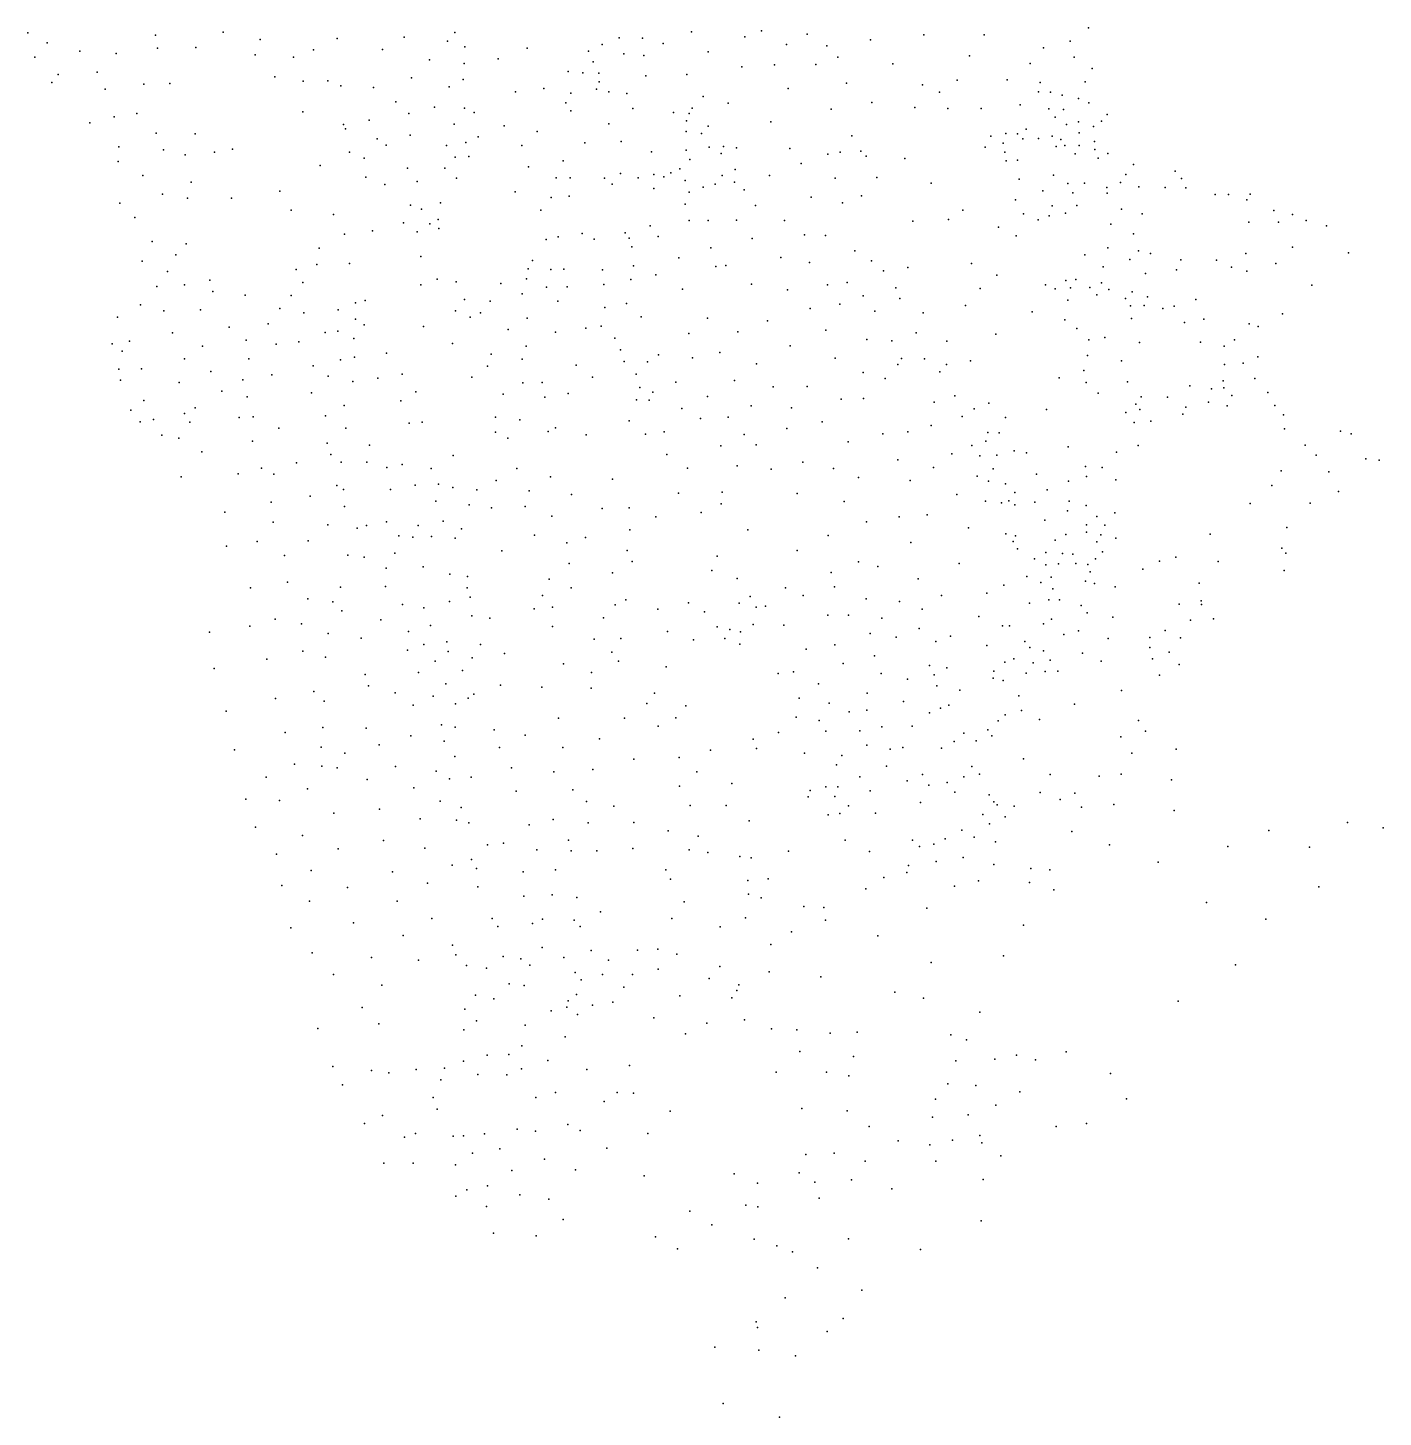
# Model space of a CAD drawing. Header units: inches. Extents: x 115422 to 116837, y 149903 to 152430.
# Drawn here: x 115604 to 116837, y 149903 to 151167 of the extents above; entities that cross this region are included whole.
import ezdxf

# ---------------------------------------------------------------- set-up
doc = ezdxf.new("R2010")
doc.units = ezdxf.units.IN
doc.header["$MEASUREMENT"] = 0
doc.layers.add('ElecationalPoint', color=7, linetype='Continuous')

msp = doc.modelspace()

# ---------------------------------------------------------------- linework, layer by layer
at = {"layer": 'ElecationalPoint'}
for p in [(116568.8, 151167), (115604.2, 151162.3), (115621.8, 151153.2), (115720.2, 151160.4), (115782, 151163.1), (115815.6, 151156.4), (115885.6, 151157.4), (115946.4, 151158.4), (115985.9, 151154.9), (115992.6, 151162.8), (116142, 151157.8), (116163.2, 151157.6), (116182, 151152.8), (116207.8, 151163.3), (116256.2, 151158.8), (116271.3, 151164.3), (116313, 151161.1), (116370.6, 151155.9), (116419.2, 151160.6), (116474, 151160.5), (116552, 151154.8), (115610.5, 151140.2), (115651.6, 151145.8), (115684.7, 151143.7), (115722.2, 151148.5), (115756.9, 151149), (115811.1, 151142.5), (115845.7, 151140.3), (115864.1, 151147), (115926.9, 151147.1), (116001.5, 151149.7), (116058.4, 151148.4), (116114.1, 151145.6), (116126.4, 151151.7), (116146.2, 151143.3), (116164.5, 151141.9), (116223, 151145.1), (116294.2, 151151.8), (116330.8, 151150.7), (116340.7, 151140.3), (116460.7, 151141.5), (116527.9, 151148.7), (116555.8, 151140.4), (115969.5, 151137.8), (116001, 151134.5), (116031.9, 151138.7), (116095.7, 151127.2), (116118.4, 151135.9), (116253.6, 151131.6), (116283.1, 151133.2), (116320.8, 151133.6), (116390.8, 151134.3), (116515.8, 151134.4), (116572.1, 151130.1), (115626.1, 151117.1), (115631.8, 151124.4), (115667.2, 151126.6), (115709.6, 151115.7), (115733.3, 151116.2), (115829, 151122.5), (115854.7, 151118.4), (115877.1, 151118.9), (115888.9, 151114.3), (115953.2, 151121.4), (116000.2, 151120.1), (116108.8, 151126.1), (116123.5, 151125.8), (116123.7, 151117.7), (116166.2, 151123.3), (116203.6, 151124.5), (116348.6, 151116.5), (116417.8, 151115.1), (116449.5, 151119.5), (116494.8, 151119.6), (116524.9, 151117.2), (116565.7, 151117.8), (115674.5, 151111.1), (115918.5, 151112.8), (115987.5, 151113.2), (116047.7, 151108.8), (116073.6, 151111.9), (116098, 151107.4), (116121.4, 151111.2), (116132.6, 151108.6), (116149.1, 151107.2), (116218.3, 151104.4), (116295.6, 151111.9), (116433.4, 151108.4), (116523.2, 151108.6), (116534.3, 151108.3), (116544.8, 151105.6), (116559.8, 151102.7), (115703.5, 151088.9), (115854.2, 151090.5), (115938.8, 151099.7), (115950.7, 151089), (115974.1, 151094.9), (116001.2, 151093.8), (116010.1, 151090), (116093.5, 151098.7), (116098, 151091.5), (116154.3, 151093.7), (116191.4, 151090.1), (116205.5, 151089), (116208.3, 151093.9), (116241.1, 151098.5), (116334.8, 151092.9), (116371.8, 151099.2), (116410.8, 151094.5), (116441, 151093.6), (116471.3, 151093.7), (116506.8, 151096.8), (116532.7, 151093.4), (116546, 151092.7), (116569.2, 151098.7), (115660.5, 151080.7), (115682.8, 151085.9), (115891.4, 151078.9), (115914.6, 151082.9), (115991.9, 151079.4), (116037.3, 151077.7), (116132.6, 151079.7), (116203.3, 151082.3), (116222.9, 151077.6), (116279.8, 151081.4), (116538.5, 151085.6), (116548.9, 151079.1), (116559.6, 151081.4), (116573.3, 151077.2), (116580.7, 151082), (116585.9, 151088.1), (115721, 151071.3), (115756.5, 151070.5), (115893.2, 151075.1), (115922, 151065.9), (115951.8, 151069.2), (116013.8, 151067.7), (116067.4, 151072.6), (116202.8, 151072.6), (116216.9, 151070.8), (116353.5, 151068.7), (116480, 151068.4), (116493.5, 151070.9), (116504.2, 151070.7), (116509.2, 151066.1), (116512.1, 151074.8), (116523.4, 151066.3), (116535.8, 151068.3), (116543.7, 151065.4), (116560.3, 151071.5), (116574.2, 151063.7), (115687.1, 151058.6), (115727.6, 151056), (115747.3, 151051.4), (115773.9, 151053.8), (115790.3, 151056.5), (115896.8, 151053.9), (115930.2, 151060.1), (115985, 151059.9), (116002.6, 151062.8), (116053.5, 151059.8), (116110.7, 151062.4), (116143.8, 151063.6), (116171.5, 151054.3), (116202.8, 151055.8), (116223.7, 151058.4), (116234.9, 151052.6), (116237, 151059.1), (116248.6, 151057.7), (116297.3, 151057.2), (116331.8, 151052), (116343.1, 151053.8), (116361.9, 151054.8), (116474.8, 151058.3), (116491.3, 151062.2), (116492.8, 151053.8), (116539.4, 151058.9), (116547.2, 151060), (116556.8, 151052.5), (116560.2, 151059.9), (116574.7, 151056.2), (116586.4, 151052.8), (115686.4, 151045.5), (115870.2, 151041.7), (115910.2, 151048.5), (115949.4, 151039.4), (115983.4, 151039.2), (115992.7, 151049.2), (116005.4, 151050), (116059.4, 151040.6), (116091.1, 151046.1), (116197.3, 151038.6), (116206.2, 151047.2), (116307.5, 151043.7), (116366.7, 151050.2), (116401.9, 151048.2), (116493.8, 151045.9), (116504.1, 151046.6), (116577.5, 151048.5), (116609.6, 151042.8), (115708.8, 151032.8), (115752.7, 151026.7), (115911.5, 151031), (115958.2, 151027.2), (115994.1, 151030.2), (116084.8, 151030.4), (116097.4, 151030.4), (116128.5, 151030.2), (116143.3, 151034.4), (116159.3, 151030.5), (116173.4, 151033.7), (116182.5, 151031.3), (116189, 151035.1), (116201.9, 151028), (116235.7, 151032.8), (116246.9, 151026.6), (116247.5, 151038.1), (116278.8, 151032.7), (116338.5, 151030.1), (116376.2, 151030.9), (116505.8, 151029.4), (116536.9, 151033.1), (116565.2, 151025.8), (116598, 151026.3), (116602.8, 151033.6), (116647.5, 151036.7), (116653.5, 151029.8), (115726.6, 151015.7), (115833.4, 151018.3), (115929, 151024.6), (116047.5, 151017.9), (116096.5, 151013.8), (116135.5, 151024.9), (116173.4, 151020.9), (116205.7, 151017.4), (116218.5, 151022), (116229.4, 151024.8), (116255.8, 151019.5), (116316.7, 151013.1), (116362.5, 151014.3), (116425.8, 151025.6), (116527.3, 151018.7), (116550, 151025.4), (116554.6, 151016.8), (116585.6, 151021.7), (116585.9, 151016.7), (116614.7, 151022.4), (116638.4, 151021.6), (116657.3, 151021.5), (116683.9, 151015.4), (116696, 151015.5), (116715.8, 151015.8), (115687.8, 151007.5), (115749.5, 151012.1), (115789.4, 151011.9), (115843.6, 151001.1), (115952.1, 151005.8), (115962.1, 151002.1), (115979.5, 151007.8), (116070.9, 151001.2), (116080.2, 151012.7), (116201.9, 151006.5), (116266.1, 151005.5), (116345.1, 151007.8), (116454.5, 151001), (116502.5, 151010.4), (116535.9, 151005.1), (116558.1, 151005.5), (116598.7, 151002.1), (116712.7, 151010.5), (116737.3, 151000.7), (115701.4, 150994.6), (115882.3, 150997.3), (115945.8, 150989.5), (115969.8, 150988.6), (115977.4, 150992.7), (116205.6, 150991.7), (116222.8, 150991.7), (116248.8, 150991.9), (116292.2, 150991.6), (116409.1, 150991.1), (116441.5, 150992.7), (116509.6, 150997.8), (116523, 150992.3), (116532.9, 150996), (116547.8, 150998.4), (116589.1, 150988.3), (116617.5, 150997.8), (116714.6, 150990.1), (116741.5, 150990.3), (116754.4, 150997.1), (116766.9, 150991.6), (115892.1, 150979.3), (115917.8, 150982.2), (115958.2, 150981.5), (115977.9, 150984.6), (116086.4, 150976.9), (116108.2, 150979.8), (116147.3, 150980.6), (116151, 150975.8), (116170.3, 150986.9), (116177.5, 150977.2), (116263, 150975.4), (116310.4, 150978.6), (116329.7, 150978.1), (116486.9, 150985.6), (116503, 150977.9), (116609.6, 150979.5), (116785.3, 150987), (115717.4, 150972.6), (115748.2, 150970.5), (115869.3, 150966.6), (116075.7, 150974.5), (116119.4, 150974.7), (116153.6, 150967.8), (116225.3, 150966.8), (116356.3, 150964.1), (116586.3, 150966.8), (116614.3, 150964.2), (116754.3, 150967.6), (115708.3, 150954.7), (115738.7, 150960.5), (115867.1, 150951.6), (115896.8, 150952.5), (115961.7, 150959.1), (116063.1, 150955.3), (116155, 150950.4), (116196.2, 150957.7), (116230, 150949.9), (116238.9, 150950.9), (116289.1, 150958), (116315.1, 150953.5), (116371.6, 150955.1), (116462.4, 150952.5), (116565.4, 150960.6), (116606.5, 150956.2), (116625.2, 150961.8), (116652.7, 150955.9), (116685.2, 150955.6), (116712, 150961.7), (116739.2, 150952.7), (116805.2, 150962.3), (115731.3, 150945.3), (115769.8, 150937.6), (115848.4, 150947.3), (115976.5, 150938.3), (116057.7, 150938.7), (116059.1, 150947.9), (116079.7, 150947.3), (116091.6, 150947.6), (116126.9, 150947), (116152.5, 150938.1), (116175.3, 150942.3), (116382.5, 150945.9), (116404.4, 150949), (116485.5, 150942), (116557.4, 150938.2), (116582, 150949.5), (116620.6, 150943.4), (116648.8, 150947), (116699, 150949.2), (116712.9, 150945.8), (115721.5, 150931.8), (115746.8, 150933.2), (115772.6, 150927.3), (115854.3, 150935.4), (115961.5, 150933.1), (115993.8, 150936), (116034.4, 150934.3), (116053.7, 150925.1), (116076, 150931.1), (116094.6, 150931.4), (116128, 150933.5), (116199.5, 150929.3), (116262.2, 150933.8), (116295, 150928.8), (116331.6, 150933.2), (116349.4, 150935.4), (116393.7, 150930.4), (116470.3, 150930), (116529.7, 150933.2), (116538.5, 150929.5), (116548.2, 150937.1), (116552.4, 150930.4), (116569.9, 150930.9), (116580.6, 150935), (116587.3, 150928.9), (116608.5, 150926.8), (116771.8, 150932.8), (115706.6, 150914.9), (115802, 150923.9), (115843.7, 150923.6), (115902.1, 150916.9), (115911, 150919.1), (116001.3, 150920), (116024.7, 150918.3), (116086.1, 150918.5), (116129.1, 150912.5), (116148.8, 150916.4), (116342.7, 150915.7), (116364, 150923.2), (116397.1, 150920.7), (116457, 150914.5), (116549.9, 150919.4), (116576.4, 150924.2), (116602.5, 150920.7), (116607, 150914.2), (116619.5, 150914.3), (116622.6, 150922.4), (116646.7, 150913.9), (116666.4, 150920), (115685.8, 150903.9), (115728, 150909.7), (115761.3, 150910.4), (115833.4, 150911.6), (115855.2, 150907.9), (115886.3, 150910.6), (115902.1, 150902), (115993.3, 150909.7), (116006.5, 150903.8), (116015.8, 150907.8), (116058.2, 150902.8), (116162, 150904), (116222.4, 150902.8), (116276.8, 150900.6), (116315.7, 150911.6), (116374.5, 150909.3), (116418.5, 150907.7), (116517.6, 150908.8), (116547.3, 150901.5), (116608, 150902.6), (116636.4, 150911.8), (116673.8, 150902), (116745.2, 150907), (115735.9, 150889.7), (115787.3, 150894.8), (115822.9, 150897.8), (115874.5, 150889.8), (115886, 150891.2), (115910, 150897), (115964.1, 150895.3), (116040.9, 150892.5), (116084, 150890.3), (116111.8, 150893.9), (116125.6, 150895.7), (116205.2, 150888.9), (116249.8, 150890.4), (116329.8, 150892), (116412.2, 150889.6), (116484.5, 150888.4), (116558.2, 150893.5), (116656.2, 150899.1), (116714.9, 150897.8), (116723.2, 150895.2), (115680.9, 150879.7), (115696.7, 150882.1), (115763, 150877.3), (115802.8, 150882.9), (115830.1, 150879.4), (115850.7, 150881.4), (115900.7, 150884.3), (115990.3, 150879.8), (116057.3, 150877.5), (116138, 150884.8), (116143.2, 150874.2), (116297.5, 150877.7), (116367.1, 150883.4), (116389.9, 150882.3), (116440.1, 150881.9), (116569.2, 150883.1), (116583.7, 150885.3), (116615.3, 150880.8), (116670.7, 150881), (116692.3, 150877.5), (116701.7, 150883.3), (115690.1, 150873), (115746.8, 150865.9), (115805.3, 150865.9), (115888.6, 150864.9), (115901.2, 150867.4), (115930.5, 150871.2), (116025.5, 150870.1), (116053.8, 150865.7), (116146.4, 150863.4), (116167.8, 150863.2), (116177.9, 150869.6), (116208.6, 150866.7), (116233.6, 150871.8), (116338.5, 150866.6), (116398.6, 150866.2), (116419.7, 150865.9), (116461.6, 150864), (116567.9, 150869), (116598.9, 150864.1), (116709.6, 150861.9), (116722.9, 150867.8), (115686.9, 150856.5), (115707.6, 150856.8), (115770.7, 150854.3), (115826, 150851.3), (115863.6, 150859.7), (115877.4, 150850.3), (115944.6, 150852.1), (116007.9, 150849.2), (116022.2, 150859.3), (116102.9, 150860.3), (116117.8, 150849.2), (116157.6, 150852), (116266.9, 150861.3), (116363.9, 150853.4), (116395.3, 150860.9), (116433.6, 150854), (116439.8, 150860.8), (116564.6, 150855.2), (116692.6, 150860.9), (115688.4, 150846.4), (115741.7, 150844.4), (115780.5, 150836.6), (115799.6, 150846.9), (115899.8, 150845.4), (115922.6, 150848.3), (116054.4, 150844.2), (116072.1, 150844.5), (116160.9, 150840), (116193.6, 150844.6), (116247, 150846.1), (116282, 150840.6), (116313.1, 150840.9), (116383.8, 150848), (116542.1, 150848.7), (116566.6, 150844.3), (116604.4, 150845), (116660.9, 150841.5), (116680.6, 150838.5), (116691.2, 150845.8), (116691.8, 150839.6), (116720, 150847.9), (115709.6, 150827.9), (115803.8, 150831.5), (115862.1, 150834.9), (115892, 150823.6), (115943.5, 150827.8), (115957.2, 150836), (116036.4, 150833.8), (116074.5, 150831.1), (116095.6, 150834.5), (116157.7, 150828.6), (116169.2, 150828.3), (116172.5, 150835.7), (116222.4, 150831.8), (116343.9, 150829.2), (116364.1, 150829.9), (116428.6, 150826.4), (116447.1, 150832.3), (116478.3, 150825.7), (116577.7, 150834.8), (116611.7, 150824.8), (116616.7, 150831.3), (116640.6, 150831.1), (116677.9, 150826.4), (116699.1, 150832.7), (116731.8, 150835.4), (116738.3, 150823.6), (115697.9, 150819.2), (115746.8, 150816.3), (115756.3, 150821.3), (115796.5, 150812.6), (115809, 150813.2), (115875, 150814), (116029.5, 150812.9), (116199.1, 150820.7), (116216, 150811.6), (116241.2, 150812.9), (116262, 150823.1), (116298.6, 150821.5), (116454, 150813.4), (116464.9, 150820.6), (116493.2, 150812.5), (116530.6, 150819.7), (116602.9, 150817.1), (116615.6, 150819.9), (116654.6, 150815.7), (116657.2, 150822), (116694.8, 150823.3), (116746, 150815), (115706.5, 150808.5), (115718.6, 150810.7), (115751.7, 150808.3), (115832.6, 150802.8), (115893.4, 150803), (115951, 150807.3), (115962.8, 150808.2), (116029.5, 150799.2), (116051.7, 150810.4), (116077.5, 150799.8), (116084.2, 150803.3), (116151.2, 150809.4), (116183, 150799.6), (116294.6, 150802.5), (116326.7, 150808.7), (116404.6, 150799.5), (116425.8, 150805.3), (116477.2, 150798.8), (116487.6, 150798.6), (116610.2, 150808), (116625.6, 150809.2), (116747, 150802.3), (116797.9, 150800.1), (115726, 150796.6), (115741.4, 150793.9), (115808.6, 150791.1), (115876.4, 150789.3), (115915, 150787.4), (116040.6, 150793.8), (116112, 150796.7), (116165.8, 150797.3), (116234.3, 150786.9), (116255.7, 150797), (116266.5, 150787.8), (116350.1, 150790.3), (116381.9, 150797.8), (116462.6, 150787.1), (116475.3, 150791.2), (116550.3, 150786), (116613.9, 150787.2), (116765.9, 150787.4), (116807.6, 150797.7), (115762.5, 150781.3), (115879.7, 150779), (115991, 150778), (116185.3, 150779), (116395.3, 150774.2), (116444.6, 150779.4), (116470, 150777.7), (116485.3, 150778.2), (116501.2, 150782.4), (116512.4, 150780.5), (116594.4, 150781.1), (116775.7, 150778.4), (116821, 150775), (116833, 150773.9), (115795.6, 150761.4), (115816.7, 150766.5), (115827.9, 150761), (115848.6, 150771.3), (115889.3, 150772), (115912.4, 150772), (115930.6, 150767.1), (115944.6, 150769.9), (115971.1, 150766.3), (116048.9, 150766.1), (116204.1, 150766.6), (116249.2, 150768.7), (116280.1, 150765.5), (116309, 150771.9), (116337, 150766.3), (116427.9, 150767.2), (116482, 150765.9), (116521.4, 150760.9), (116566.1, 150768.1), (116581.1, 150767.2), (116744.1, 150764.1), (116787.5, 150763.1), (115743.8, 150758.6), (115885.3, 150750.6), (115956.5, 150750.9), (115977.6, 150752), (115990.7, 150748.8), (116030, 150755.2), (116079.5, 150758.7), (116136, 150756.4), (116359.6, 150757.9), (116406.5, 150755.2), (116467.6, 150759.3), (116478, 150754.6), (116493.3, 150752.3), (116550.5, 150754.6), (116567, 150759), (116593.7, 150756), (116735.5, 150750.6), (115825.4, 150735.5), (115861.1, 150741), (115891.3, 150747.1), (115933.9, 150747), (115975.3, 150736.4), (116012.7, 150746.9), (116060.2, 150745.8), (116098.7, 150742.6), (116196, 150743.8), (116235.8, 150744.7), (116303.8, 150743.6), (116346.6, 150736.3), (116449.2, 150742.5), (116475.1, 150736.6), (116496.5, 150736.9), (116501.8, 150744.3), (116519.9, 150735.6), (116531.2, 150746.8), (116551.1, 150736.5), (116796.2, 150745.2), (115783.4, 150726.5), (115892.2, 150731.5), (116005.7, 150733), (116026, 150730.4), (116056.4, 150731.6), (116080.9, 150722.7), (116126.5, 150729.8), (116151, 150730.4), (116216.5, 150726.1), (116234.7, 150734), (116422.1, 150724.2), (116489.7, 150735.1), (116501.7, 150733.1), (116549.7, 150727.6), (116566.6, 150732.6), (116576.4, 150722.4), (116592.9, 150726), (116715.9, 150734.4), (116770.4, 150734.6), (115827.4, 150717.3), (115877.1, 150715), (115903.7, 150711.8), (115912.1, 150714.3), (115930.5, 150717.8), (115959.3, 150714.4), (115981.8, 150718.2), (115998.6, 150711.3), (116151.7, 150710.3), (116175.2, 150722.1), (116258.9, 150710.5), (116367, 150717.6), (116396.5, 150722.2), (116459.8, 150712.1), (116529.2, 150719.3), (116566.9, 150715.1), (116583.8, 150714.8), (116749.1, 150712.4), (115812.7, 150699.9), (115859.2, 150700.3), (115941.7, 150705), (115954.2, 150703.8), (115971.3, 150704.2), (115992.7, 150702.9), (116065, 150705.7), (116094.3, 150698.5), (116111.5, 150703.4), (116332.2, 150705.4), (116407.2, 150699), (116493.5, 150706.9), (116500.4, 150699.7), (116502.4, 150705), (116538.5, 150701), (116548.1, 150706.1), (116566.9, 150708.2), (116576.5, 150699.4), (116580, 150705.9), (116593.8, 150702.9), (116679.3, 150706.4), (115785, 150695.6), (115837.7, 150687.2), (115895.2, 150687.4), (115910.1, 150685.7), (115938.1, 150689.3), (116035.4, 150691.4), (116149.4, 150691.5), (116231.2, 150686.5), (116303.8, 150691.5), (116504.2, 150693.1), (116530.1, 150689.8), (116545.1, 150688.9), (116554.6, 150688.4), (116581.6, 150690.4), (116648.3, 150685.5), (116744.7, 150693.8), (116748.2, 150689.1), (115930.1, 150675.4), (115963.7, 150676.9), (116096.5, 150679.9), (116153.9, 150681.5), (116226.4, 150673.3), (116359.6, 150681.3), (116377.3, 150677.1), (116451.3, 150679.7), (116519.7, 150684), (116530, 150678.5), (116541.6, 150679.6), (116557.4, 150679.8), (116568.1, 150678.8), (116570.4, 150672.3), (116575.2, 150684), (116618.3, 150674.7), (116633.4, 150682), (116686.7, 150681.5), (116746.6, 150673.4), (115840.3, 150662.9), (115988.1, 150670.1), (116004.1, 150668), (116078.3, 150665.5), (116136, 150671.2), (116249.3, 150666.3), (116334.8, 150671.5), (116413.8, 150665.7), (116491.7, 150660.1), (116512.8, 150668), (116525.6, 150662.4), (116534.9, 150667.3), (116566.2, 150663.8), (116574.2, 150661.6), (116669.3, 150661.8), (115806.7, 150657.6), (115858.9, 150647.7), (115888.5, 150658.4), (115929.5, 150659), (116003.7, 150657.8), (116006.5, 150649.2), (116072.4, 150650.7), (116098.3, 150657.6), (116148, 150646.9), (116261.2, 150649.7), (116293.2, 150657.7), (116309.2, 150650.8), (116337.8, 150658.6), (116366.5, 150647.8), (116435.1, 150650.8), (116476.2, 150652.7), (116532.6, 150646.9), (116536.3, 150656.8), (116542.5, 150646.9), (116593.2, 150658.6), (115881.5, 150644.8), (115889.7, 150636.7), (115944.9, 150642.5), (115964.5, 150639.6), (115987.6, 150645.1), (116064.6, 150638.6), (116081.4, 150640.2), (116138.3, 150642.3), (116177.2, 150638.4), (116204.9, 150644), (116219.6, 150635.9), (116251, 150643.6), (116266.7, 150640.1), (116275, 150641.1), (116397, 150645.3), (116417.6, 150638.3), (116515, 150643.6), (116562, 150641.7), (116567.6, 150634.8), (116651.3, 150642.8), (116671.4, 150645.9), (116671.5, 150642.4), (115806.2, 150622.7), (115829.1, 150629.2), (115853.2, 150625), (115925.1, 150628.5), (115970.5, 150623.3), (116008, 150632.2), (116024.5, 150630), (116081.3, 150622.5), (116127.7, 150630.3), (116231.1, 150622.2), (116264, 150624.3), (116291.7, 150623.8), (116331.7, 150632.9), (116350.4, 150632.9), (116380.8, 150630.1), (116469.2, 150631.7), (116490.5, 150623.1), (116497.1, 150623.1), (116527.9, 150625), (116535.3, 150629.1), (116591, 150630.9), (116661.6, 150628.3), (116682.5, 150629.6), (115769.4, 150617.3), (115877.2, 150616), (115907.3, 150611.8), (115950.4, 150618), (116119.4, 150611.1), (116143.6, 150611.6), (116186, 150618.1), (116209.5, 150610.5), (116238.2, 150611.7), (116242.6, 150619.7), (116252.4, 150617.6), (116370.4, 150616.2), (116393.8, 150612.9), (116414.9, 150620.6), (116429.9, 150608.9), (116443.2, 150613.7), (116511, 150608.9), (116546.4, 150615.3), (116559.8, 150618.5), (116586.7, 150611.7), (116624.7, 150612.6), (116638.6, 150618.8), (116652.4, 150612.3), (115854.2, 150600.1), (115949.6, 150601.1), (115964.5, 150606), (115985.4, 150608.6), (115986.4, 150599.7), (116016, 150606.2), (116037.7, 150597.8), (116135.3, 150599.2), (116251.6, 150606.5), (116312.1, 150602), (116338.1, 150605.7), (116476.2, 150605.3), (116515.6, 150603.5), (116527.8, 150600.4), (116563.5, 150598.3), (116624.7, 150603.5), (116642.2, 150599.1), (115773.6, 150584.2), (115821.6, 150592.9), (115874.8, 150594.5), (115974.7, 150591.1), (116008.4, 150594.1), (116091.3, 150588.6), (116141.3, 150591), (116184.7, 150585.9), (116345.6, 150588.8), (116374.3, 150595.7), (116424.1, 150587), (116440, 150585), (116492.6, 150590.2), (116500.8, 150593.2), (116518.6, 150589.5), (116534, 150591.8), (116580.4, 150590.9), (116627, 150593.1), (116651.4, 150587.9), (115911, 150578.8), (115959.4, 150580.6), (115999.6, 150582.6), (116116.8, 150580.7), (116286.6, 150579.9), (116300.4, 150581.3), (116380.2, 150579.8), (116404.2, 150574.5), (116428.6, 150578.6), (116482, 150575.4), (116482.8, 150582), (116491.3, 150573.5), (116512.1, 150580.2), (116529.4, 150581.5), (116540.9, 150581.8), (116633.3, 150578.2), (115864.2, 150563.3), (115913.9, 150568.6), (115938.2, 150562.3), (115972.8, 150559.2), (115984.3, 150570.5), (116009.8, 150561), (116034, 150569.1), (116071.8, 150567.2), (116116.4, 150566.4), (116174.2, 150561.8), (116323.3, 150570.3), (116367.5, 150561.8), (116430.9, 150568.5), (116451.7, 150564.6), (116505.5, 150559.4), (116598.9, 150564.3), (115784.6, 150545.5), (115829.4, 150556.9), (115873.8, 150554.5), (115954.6, 150551), (115993.2, 150552.1), (116004.7, 150557.2), (116167.2, 150552.5), (116202.7, 150550.2), (116305.8, 150557.4), (116332.9, 150552.7), (116367.3, 150546.4), (116400.6, 150554.2), (116434.2, 150548.1), (116441.7, 150551.1), (116507.8, 150546), (116556.1, 150551.9), (115980.3, 150533.2), (116086.9, 150539.2), (116146.9, 150539.1), (116193.4, 150539.3), (116302.9, 150540), (116323.9, 150537), (116351.3, 150544.9), (116424.3, 150544.1), (116486.8, 150536.6), (116493.1, 150542.2), (116524.2, 150538), (116614.4, 150537), (115838.3, 150526), (115872.5, 150530.5), (115911.9, 150530.1), (115952.6, 150523.1), (115992.7, 150531), (116028.4, 150528.5), (116056.4, 150523.7), (116124.1, 150520.4), (116177.5, 150531.8), (116287, 150526), (116330, 150527.4), (116361, 150527.6), (116380.9, 150531.4), (116408.5, 150531.9), (116455.5, 150525.6), (116477.3, 150528.6), (116481, 150523.1), (116598.2, 150522.3), (116620.6, 150527.3), (115792.1, 150510.2), (115870.9, 150512.7), (115923.6, 150514.8), (115982.8, 150518.1), (116033.2, 150512.6), (116090.8, 150512.6), (116225, 150510.1), (116263.7, 150520), (116266.8, 150511.6), (116367.1, 150514.6), (116388.4, 150510.8), (116399.9, 150512.4), (116435.1, 150511.9), (116446.7, 150517.8), (116466.6, 150518.4), (116648.6, 150510.9), (115846.6, 150497.2), (115871.6, 150495.4), (115892.6, 150507.4), (115938.7, 150495.2), (115992.6, 150504.4), (116155.2, 150501.7), (116196.6, 150503.3), (116310.5, 150507.4), (116339.5, 150496.6), (116344.5, 150505.3), (116385.2, 150495.4), (116462.6, 150495.1), (116509.6, 150502.3), (116608.1, 150507.3), (115821, 150485.5), (115885.6, 150494), (115912.8, 150483.4), (115975.7, 150490.9), (115987.8, 150484), (116007.3, 150485.4), (116044, 150493.9), (116082.7, 150490.2), (116118.1, 150492.5), (116212.5, 150490.3), (116361, 150485.8), (116417.8, 150487.8), (116455.5, 150485.9), (116469.7, 150488.3), (116533.8, 150487.9), (116578.6, 150486.5), (116598.6, 150488.3), (116644.2, 150483.1), (115858.5, 150475), (115955.2, 150475.7), (116048.2, 150472.6), (116100, 150474), (116196.9, 150477.2), (116244.5, 150479.7), (116315.8, 150473.5), (116329.8, 150476.6), (116340.7, 150476.7), (116370.3, 150473), (116403.9, 150482.1), (116423.7, 150478.1), (116440.3, 150480.6), (116447.1, 150471.9), (116524.8, 150471.6), (116556.5, 150471), (115802.6, 150465.6), (115833.2, 150464.2), (115979.1, 150463.8), (115998.4, 150457.9), (116112.4, 150463.2), (116137, 150459), (116206.7, 150459.7), (116239.4, 150459.8), (116313.9, 150467.5), (116338.1, 150467.8), (116350.6, 150459.4), (116416.1, 150462.5), (116478.4, 150469.4), (116482.8, 150463), (116485.8, 150460.3), (116501.2, 150459), (116542.9, 150465.1), (116562.4, 150458.2), (116591.7, 150460.6), (115882.5, 150452.8), (115924, 150456.5), (115961, 150447.5), (115994.1, 150446.5), (116081.9, 150446.9), (116260.3, 150445.9), (116332, 150451.3), (116342.8, 150452.4), (116375.1, 150452.8), (116472.7, 150451.5), (116493, 150449.3), (116646.8, 150455.2), (115811.3, 150440), (115854, 150432.5), (116005.2, 150443.8), (116060, 150442), (116113.7, 150443.9), (116155.3, 150444.3), (116186.7, 150436.8), (116453.5, 150437.3), (116478.9, 150442.9), (116553.7, 150436.1), (116732.8, 150437.1), (116804.3, 150444.4), (116836.8, 150439.3), (115886.4, 150420.4), (115927.8, 150427.8), (115965.2, 150421), (116022.1, 150423.9), (116036.7, 150425.6), (116067.2, 150419.5), (116095.8, 150428.2), (116154.5, 150420.7), (116205.5, 150419.4), (116213.9, 150431.7), (116347.6, 150428.3), (116408.6, 150428.2), (116415.1, 150422.5), (116428.3, 150424.4), (116438.5, 150429.4), (116464.7, 150430.8), (116484.3, 150426.7), (116587.9, 150424), (116695.4, 150422.3), (116769.9, 150421.8), (115830.4, 150415.5), (116007.8, 150410.6), (116098.2, 150418.5), (116121.8, 150418.5), (116222.6, 150417), (116251.8, 150413.4), (116262.1, 150412.2), (116296, 150418.2), (116369.7, 150417.8), (116430.3, 150408.7), (116454.9, 150412.5), (116632.3, 150408.3), (115861.8, 150400.6), (115936, 150399.5), (115990, 150405.3), (116012.3, 150402.4), (116054.7, 150399.3), (116084.2, 150401.3), (116184.4, 150401.2), (116382.7, 150394.3), (116403.6, 150398.7), (116405.2, 150405), (116482.8, 150406), (116516.3, 150402.5), (116533.5, 150401.3), (115835.3, 150387.1), (115894.9, 150385.1), (115967.6, 150389.2), (116013.6, 150385.7), (116188.6, 150392.6), (116259.1, 150391.5), (116277.6, 150393), (116366.4, 150384), (116446.9, 150386.4), (116468.7, 150391.3), (116515.3, 150389.6), (116537.4, 150382.9), (116778.3, 150385.8), (115860.3, 150372.6), (115940.2, 150372.7), (116055.3, 150377.3), (116081.2, 150378.4), (116103.5, 150376), (116201.2, 150372.2), (116259.7, 150379), (116271, 150375.8), (116676.2, 150371.4), (115971.7, 150357), (116026.4, 150356.9), (116072.4, 150356.4), (116124.9, 150362.9), (116189.8, 150356.8), (116257, 150357.7), (116310, 150367.8), (116328.1, 150367), (116421.8, 150366.4), (116730.2, 150356.3), (115843.3, 150348.6), (115900.4, 150353), (116031.5, 150349.6), (116063.1, 150352.3), (116101.2, 150355.5), (116106.6, 150349.8), (116233.9, 150349.4), (116298.8, 150344.7), (116329.6, 150355.5), (116509.7, 150350.9), (115945.6, 150341.6), (115990.3, 150332.6), (116279.8, 150333.4), (116377.3, 150341.3), (115862.9, 150325.8), (115916.9, 150321.6), (115959.5, 150318.9), (115993.6, 150324), (116036.4, 150322.4), (116052.7, 150320.3), (116072, 150330.5), (116091.6, 150321.6), (116116.4, 150327.8), (116132.3, 150319.1), (116158.8, 150328.1), (116177.3, 150329), (116194.5, 150324.5), (116491.6, 150322.9), (115882.3, 150305.9), (116003.2, 150314.3), (116021.2, 150311.7), (116060.9, 150314.6), (116102, 150307.7), (116126.7, 150305.9), (116154.2, 150306.1), (116177.4, 150310.9), (116233.4, 150313.3), (116278.3, 150308.5), (116425.8, 150316.8), (116702.5, 150314.8), (115926.2, 150296.4), (116042, 150297.6), (116055.6, 150296), (116107.3, 150301.3), (116146.3, 150294.5), (116223.7, 150302.4), (116250.7, 150296.7), (116325.3, 150303.8), (116011.2, 150287.1), (116028.1, 150283.9), (116095.6, 150282.2), (116103.2, 150287.9), (116136.3, 150280.8), (116197.1, 150286.7), (116244.6, 150284.8), (116249.1, 150291.4), (116392.8, 150289.8), (116418.9, 150284.6), (116650.5, 150281.8), (115908.4, 150276), (116001.7, 150274.4), (116080.1, 150272.9), (116094.3, 150276.3), (116104.1, 150269.7), (116117.6, 150278.2), (116470.1, 150271.7), (115868.1, 150256.9), (115923.5, 150261.3), (116000.8, 150255.6), (116012.2, 150263.8), (116056.4, 150259.8), (116173.6, 150266.6), (116221.6, 150261.9), (116256, 150264.9), (116280.5, 150256.5), (116303.6, 150255.8), (116092.8, 150249.2), (116202.3, 150252.2), (116333.8, 150252.8), (116358.4, 150253.6), (116443.7, 150251.2), (116457.9, 150246.5), (116021.9, 150232.6), (116041.7, 150233.4), (116053.5, 150241.1), (116306.2, 150236), (116355.1, 150231.3), (116503.4, 150232.7), (116548.5, 150235.8), (115881.5, 150222.3), (115916.8, 150218.7), (115957.4, 150219.6), (115983.1, 150220.7), (116000.5, 150227.2), (116053.3, 150220.2), (116077, 150227.9), (116112.6, 150219.6), (116151.5, 150223.3), (116284.7, 150217.3), (116330.5, 150217.2), (116448.1, 150227.6), (116483.5, 150229), (116520.6, 150228.5), (115890.5, 150205.7), (115932.4, 150216.6), (115979.7, 150210.2), (116013.5, 150215), (116039.9, 150214.8), (116350.8, 150213.9), (116441, 150206.7), (116466.4, 150205.2), (116588.7, 150215.9), (115972.8, 150194.3), (116066.3, 150194.2), (116084.2, 150198.6), (116140.3, 150198.7), (116155, 150198.1), (116429.7, 150192.7), (116506.3, 150199.4), (116603.4, 150192.8), (115976.5, 150183.4), (116128.2, 150190.4), (116188.5, 150181.7), (116308.1, 150184.2), (116349.3, 150182.1), (116484.4, 150187.1), (115910.4, 150170.6), (115926.8, 150177.7), (116095.2, 150169.6), (116369.3, 150167.7), (116427, 150176.3), (116459.5, 150178.3), (116539.3, 150167.8), (116567.1, 150170.6), (115946.9, 150158.1), (115956.9, 150161.3), (115990.9, 150159.1), (116000.4, 150159.2), (116019.4, 150161.1), (116049.2, 150165.4), (116065.8, 150163.5), (116106.5, 150164), (116168.2, 150161.3), (116395.7, 150154.7), (116445.2, 150155.2), (116469.9, 150159.6), (116008.5, 150143.5), (116033.5, 150147.5), (116130.9, 150148), (116311.7, 150142.2), (116337.4, 150143.5), (116424.5, 150151), (116471.7, 150152.9), (115928, 150134.4), (115954.6, 150134.4), (115993, 150133), (116074.1, 150138.2), (116365.7, 150136.3), (116430, 150136.4), (116489.1, 150141.1), (116044.3, 150127.8), (116102.4, 150128.3), (116164.6, 150122.8), (116246.7, 150124.8), (116267.7, 150116.3), (116305.8, 150125.6), (116319.8, 150117.2), (116353.4, 150119.2), (116472.9, 150119.7), (115993.4, 150104.3), (116003.6, 150110.2), (116022.3, 150113.8), (116051.6, 150105.6), (116390.1, 150111.2), (116021.2, 150095), (116078, 150101.7), (116206.3, 150090.8), (116257.2, 150096.3), (116268.1, 150094.6), (116323.9, 150102.6), (116091.2, 150083.3), (116226.4, 150078.2), (116471.1, 150082), (116027.7, 150070.7), (116066.6, 150068.2), (116174.9, 150067.5), (116264.8, 150065.4), (116350.5, 150065.6), (116195, 150056.4), (116285.3, 150059.4), (116299.7, 150053.8), (116416, 150055.8), (116322.3, 150039.2), (116362.8, 150019), (116292.8, 150012), (116266.6, 149990), (116345.8, 149993.3), (116267.9, 149985.1), (116331, 149981.4), (116229.1, 149967), (116268.9, 149964.3), (116302.2, 149959.2), (116236.5, 149916), (116287.7, 149903.4)]:
    msp.add_point(p, dxfattribs=at)

doc.saveas('drawing.dxf')
